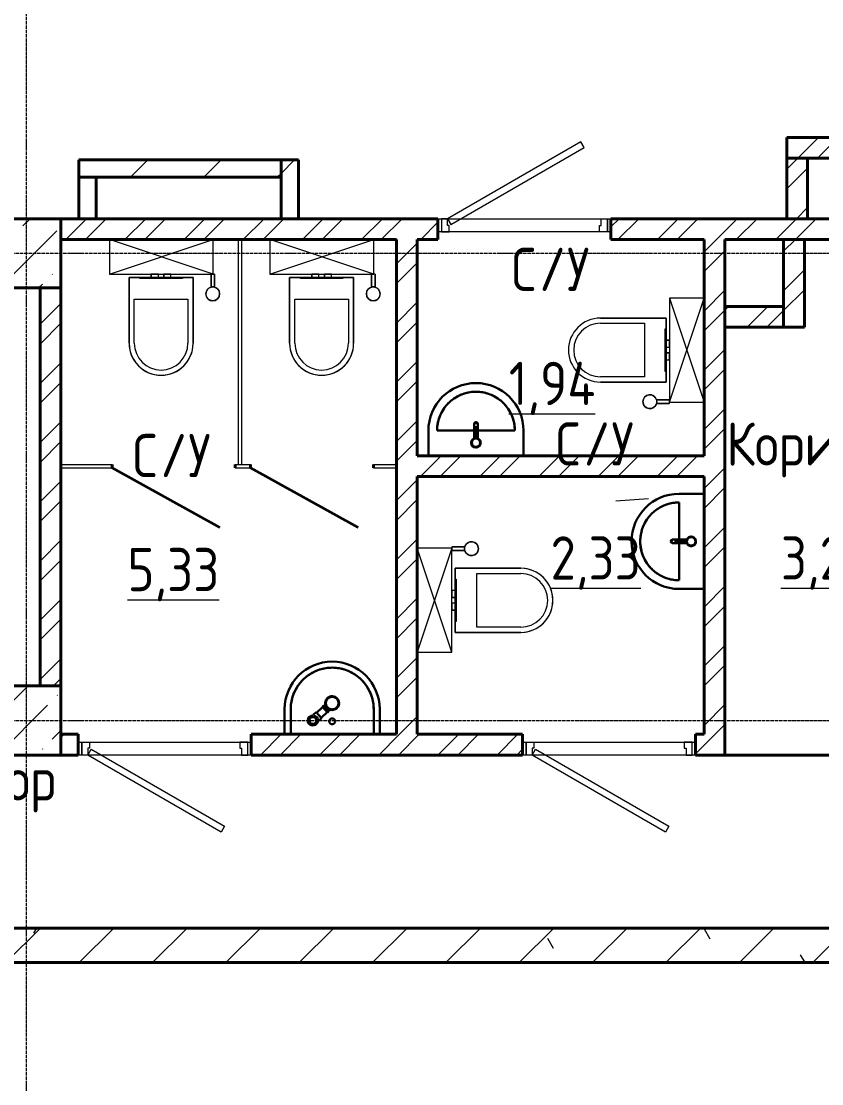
# Model space of a CAD drawing. Header units: millimetres. Extents: x 0 to 351840, y -132678 to 32417.
# Drawn here: x 339854 to 344483, y -34288 to -28147 of the extents above; entities that cross this region are included whole.
import ezdxf

# ---------------------------------------------------------------- set-up
doc = ezdxf.new("R2010")
doc.units = ezdxf.units.MM
for name, pattern in [('BI_линия_сетки', [25, 20, -2.5, 0, -2.5]), ('BI_невидимые', [5, 3, -2]), ('BI_штриховая_ш3_п1_5', [4.5, 3, -1.5])]:
    doc.linetypes.add(name, pattern=pattern)
for name, color, linetype, lineweight in [('Двери', 7, 'Continuous', 18), ('Марки помещений', 7, 'Continuous', 20), ('Несущие колонны', 7, 'Continuous', 18), ('Оси', 7, 'Continuous', 9), ('Перекрытие', 7, 'Continuous', 18), ('Сантехника', 7, 'Continuous', 9), ('Стены внутренние', 7, 'Continuous', 18), ('Стены несущие', 7, 'Continuous', 18), ('Узлы', 7, 'Continuous', 9)]:
    doc.layers.add(name, color=color, linetype=linetype, lineweight=lineweight)
doc.layers.add('Линии', color=7, linetype='Continuous', lineweight=9, true_color=0x00a600)
doc.layers.add('Линии разделители', color=4, linetype='BI_штриховая_ш3_п1_5', lineweight=40, true_color=0x00ffff)
doc.styles.add('GOST Common_1', font='GOST Common.ttf', dxfattribs={"width": 0.9, "height": 250})
pattern_1 = [(45, (2e-10, 1e-10), (-171.0739, 171.0739), []), (45, (114.05, 1e-10), (-171.0739, 171.0739), [])]
pattern_2 = [(45, (2e-10, 1e-10), (-212.132, 212.132), [])]

# ---------------------------------------------------------------- blocks, each defined once
blk = doc.blocks.new('_временные_конструкции_колонны_монолитные_прямоугольная - _временная_конструкция_колонна_400x400-V26-01 Этаж__0_000___Отделочный_')
at = {"layer": 'Несущие колонны', "lineweight": 9}
h = blk.add_hatch(dxfattribs=at)
h.set_pattern_fill('FP_28', color=9, style=0, pattern_type=2)
h.set_pattern_definition([(45, (-40450, -19900), (84.19025, 308.69666), [396.875, -79.375, 3.353, -76.022])])
h.paths.add_polyline_path([(200, -200), (200, 200), (-200, 200), (-200, -200)])
at = {"layer": 'Несущие колонны', "color": 9, "lineweight": 40}
for p, q in [((200, 200), (-200, 200)), ((-200, 200), (-200, -200)), ((200, -200), (200, 200)), ((-200, -200), (200, -200))]:
    blk.add_line(p, q, dxfattribs=at)
blk = doc.blocks.new('_временные_конструкции_колонны_монолитные_прямоугольная - _временная_конструкция_колонна_400x400-V39-01 Этаж__0_000___Отделочный_')
at = {"layer": 'Несущие колонны', "lineweight": 9}
h = blk.add_hatch(dxfattribs=at)
h.set_pattern_fill('FP_46', color=9, style=0, pattern_type=2)
h.set_pattern_definition([(45, (-40450, -17200), (84.18955, 308.69595), [396.875, -79.375, 3.353, -76.022])])
h.paths.add_polyline_path([(200, -200), (200, 200), (-200, 200), (-200, -200)])
at = {"layer": 'Несущие колонны', "color": 9, "lineweight": 40}
for p, q in [((200, 200), (-200, 200)), ((-200, 200), (-200, -200)), ((200, -200), (200, 200)), ((-200, -200), (200, -200))]:
    blk.add_line(p, q, dxfattribs=at)
blk = doc.blocks.new('_сантехника_2D_унитаз с инсталляцией - _сантехника_2D_унитаз с инсталляцией-V52-01 Этаж__0_000___Отделочный_')
at = {"layer": 'Сантехника', "color": 9}
for p, q in [((300, 200), (-300, 200)), ((-300, 200), (-300, 0)), ((300, 200), (-300, 0)), ((-300, 200), (300, 0)), ((-15.3, 219.6), (-56.3, 219.6)), ((-56.3, 219.6), (-56.3, 200)), ((-56.3, 200), (-15.3, 200)), ((-15.3, 200), (-15.3, 219.6)), ((57.7, 219.6), (16.7, 219.6)), ((16.7, 219.6), (16.7, 200)), ((16.7, 200), (57.7, 200)), ((57.7, 200), (57.7, 219.6)), ((300, 0), (300, 200))]:
    blk.add_line(p, q, dxfattribs=at)
at = {"layer": 'Узлы', "color": 9}
for p, q in [((-184.3, 219.6), (-184.3, 599.8)), ((-184.3, 599.8), (-184.3, 219.6)), ((-154.2, 344.5), (-154.2, 599.7)), ((155.9, 599.7), (155.9, 344.5)), ((185.9, 599.8), (185.9, 219.6)), ((185.9, 219.6), (185.9, 599.8)), ((155.9, 344.5), (-154.2, 344.5)), ((-307.7, 275.8), (-307.7, 200)), ((-307.7, 200), (-307.7, 274.5)), ((-307.7, 274.5), (-287.8, 274.5)), ((-287.8, 200), (-287.8, 275.7)), ((-287.8, 274.5), (-287.8, 200)), ((-307.7, 200), (-287.8, 200)), ((185.9, 219.6), (-184.3, 219.6)), ((-184.3, 219.6), (185.9, 219.6)), ((-122.3, 224.8), (123.7, 224.8)), ((-122.3, 219.6), (-122.3, 224.8)), ((-56.3, 219.6), (-56.3, 200)), ((-15.3, 219.6), (-15.3, 200)), ((16.7, 219.6), (16.7, 200)), ((57.7, 219.6), (57.7, 200)), ((123.7, 224.8), (123.7, 219.6))]:
    blk.add_line(p, q, dxfattribs=at)
blk.add_circle((-297.7, 314.5), 40, dxfattribs=at)
for centre, radius, start, end in [((0.8, 599.8), 185.1, 0, 180), ((0.8, 599.8), 185.1, 360, 180), ((0.9, 599.7), 155.1, 0, 180), ((-297.7, 314.5), 40, 284.37227, 255.48587)]:
    blk.add_arc(centre, radius, start, end, dxfattribs=at)
blk = doc.blocks.new('_Двери_Металлические_Однопольная_Техническая_1_3_4_8 - _дверь_ДМВ_2200-1010_Л Д-4_-5753227-01 Этаж__0_000___Отделочный_')
at = {"layer": 'Двери', "color": 9, "lineweight": 9}
for p, q in [((-220, 471.7), (-200.8, 505)), ((-200.8, 505), (570, 60)), ((550.8, 26.7), (-220, 471.7)), ((-320, 60), (-355, 60)), ((-355, 60), (-355, -15)), ((-320, 20), (-320, 60)), ((-310, 20), (-320, 20)), ((-310, -15), (-310, 20)), ((570, 60), (550.8, 26.7)), ((560, 20), (570, 20)), ((560, -15), (560, 20)), ((570, 60), (605, 60)), ((570, 20), (570, 60)), ((605, 60), (605, -15)), ((-355, -15), (-310, -15)), ((605, -15), (560, -15))]:
    blk.add_line(p, q, dxfattribs=at)
at = {"layer": 'Двери', "color": 9, "linetype": 'BI_невидимые', "lineweight": 9}
for p, q in [((-375, -15), (-375, 60)), ((-375, 60), (-355, 60)), ((-375, -15), (-375, 60)), ((-375, 60), (-355, 60)), ((-355, 60), (-355, -15)), ((-355, 60), (-355, -15)), ((605, -15), (605, 60)), ((605, 60), (625, 60)), ((605, -15), (605, 60)), ((605, 60), (625, 60)), ((625, 60), (625, -15)), ((625, 60), (625, -15)), ((-355, -15), (-375, -15)), ((-355, -15), (-375, -15)), ((625, -15), (605, -15)), ((625, -15), (605, -15))]:
    blk.add_line(p, q, dxfattribs=at)
blk = doc.blocks.new('ADSK_Умывальник_Полукруглый_Керамический_ГОСТ30493-96 - 2-ой величины-5720892-01 Этаж__0_000___Отделочный_')
at = {"layer": 'Сантехника', "color": 9, "lineweight": 30}
for p, q in [((10236.5, 12510), (10236.5, 12365)), ((10501.6, 12510), (10286.5, 12510)), ((10736.5, 12510), (10521.4, 12510)), ((10786.5, 12365), (10786.5, 12510))]:
    blk.add_line(p, q, dxfattribs=at)
at = {"layer": 'Сантехника', "color": 9, "lineweight": 30, "flags": 128}
blk.add_lwpolyline([(10736.5, 12510), (10736.3, 12519), (10735.8, 12528), (10734.9, 12536.9), (10733.6, 12545.8), (10732, 12554.7), (10730.1, 12563.5), (10727.7, 12572.2), (10725.1, 12580.8), (10722.1, 12589.3), (10718.7, 12597.6), (10715.1, 12605.8), (10711.1, 12613.9), (10706.8, 12621.8), (10702.1, 12629.5), (10697.2, 12637), (10692, 12644.4), (10686.5, 12651.5), (10680.7, 12658.4), (10674.6, 12665), (10668.3, 12671.4), (10661.7, 12677.5), (10654.9, 12683.4), (10647.8, 12689), (10640.5, 12694.3), (10633.1, 12699.3), (10625.4, 12704), (10617.5, 12708.4), (10609.5, 12712.5), (10601.4, 12716.3), (10593, 12719.7), (10584.6, 12722.8), (10576, 12725.6), (10567.3, 12728), (10558.6, 12730), (10549.7, 12731.7), (10540.8, 12733.1), (10531.9, 12734.1), (10522.9, 12734.7), (10513.9, 12735), (10504.9, 12734.9), (10495.9, 12734.5), (10487, 12733.7), (10478.1, 12732.5), (10469.2, 12731), (10460.4, 12729.1), (10451.7, 12726.9), (10443, 12724.3), (10434.5, 12721.4), (10426.1, 12718.2), (10417.9, 12714.6), (10409.8, 12710.7), (10401.8, 12706.5), (10394, 12701.9), (10386.5, 12697.1), (10379.1, 12691.9), (10371.9, 12686.5), (10365, 12680.7), (10358.3, 12674.8), (10351.8, 12668.5), (10345.6, 12662), (10339.6, 12655.2), (10334, 12648.2), (10328.6, 12641), (10323.5, 12633.6), (10318.7, 12626), (10314.2, 12618.2), (10310, 12610.2), (10306.2, 12602.1), (10302.7, 12593.8), (10299.5, 12585.4), (10296.7, 12576.8), (10294.2, 12568.2), (10292, 12559.5), (10290.2, 12550.6), (10288.8, 12541.8), (10287.7, 12532.8), (10286.9, 12523.8), (10286.6, 12514.9), (10286.5, 12510)], dxfattribs=at)
at = {"layer": 'Сантехника', "color": 9, "lineweight": 30}
for radius in [275, 225]:
    blk.add_arc((10511.5, 12510), radius, 0, 180, dxfattribs=at)
blk = doc.blocks.new('ADSK_Смеситель_ГОСТ25809-96 - Для умывальника_Однорукояточный-V58-01 Этаж__0_000___Отделочный_')
at = {"layer": 'Сантехника', "color": 9, "lineweight": 30}
for p, q in [((42690, 4449.8), (42690, 4391.6)), ((42694, 4450.4), (42694, 4404.7)), ((42706, 4404.7), (42706, 4450.4)), ((42710, 4391.6), (42710, 4449.8)), ((42690, 4391.6), (42690, 4368.9)), ((42690, 4368.9), (42690, 4365)), ((42694, 4404.7), (42694, 4384)), ((42694, 4384), (42695, 4384)), ((42694, 4384), (42695, 4384)), ((42695, 4404.8), (42705, 4404.8)), ((42705, 4384), (42695, 4384)), ((42705, 4384), (42706, 4384)), ((42705, 4384), (42706, 4384)), ((42706, 4384), (42706, 4404.7)), ((42710, 4368.9), (42710, 4391.6)), ((42710, 4365), (42710, 4368.9))]:
    blk.add_line(p, q, dxfattribs=at)
for radius, start, end in [(27.5, 0, 180), (27.5, 161.97695, 180), (27.5, 143.31191, 156.6878), (24.5, 0, 180), (27.5, 101.97674, 135), (27.5, 83.31162, 96.68751), (27.5, 45, 78.02263), (27.5, 23.31133, 36.68722), (27.5, 0, 18.02234), (27.5, 180, 198.02305), (27.5, 180, 258.92236), (27.5, 203.3122, 216.68809), (24.5, 180, 0), (27.5, 225, 258.02326), (24.5, 255, 259.77016), (24.5, 255, 259.77016), (24.5, 280.22984, 285), (24.5, 280.22984, 285), (27.5, 281.0769, 0), (27.5, 281.97737, 315), (27.5, 323.31278, 336.68867), (27.5, 341.97766, 0)]:
    blk.add_arc((42700, 4475), radius, start, end, dxfattribs=at)
for start_param, end_param in [(3.141593, 4.712389), (4.712389, 6.283185)]:
    blk.add_ellipse((42700, 4365), major_axis=(10, 0), ratio=0.965926, start_param=start_param, end_param=end_param, dxfattribs=at)
for points, knots in [([(42693.3, 4451.4), (42693.4, 4451.4), (42693.5, 4451.4), (42693.9, 4451.3), (42694.5, 4451.1), (42695.2, 4451), (42695.5, 4450.9)], [0.77430556, 0.77430556, 0.77430556, 0.77430556, 0.78298611, 0.79166667, 0.82638889, 0.86111111, 0.86111111, 0.86111111, 0.86111111]), ([(42704.5, 4450.9), (42704.8, 4451), (42705.3, 4451.1), (42705.9, 4451.2), (42706.3, 4451.3), (42706.5, 4451.4), (42706.6, 4451.4)], [0.13888889, 0.13888889, 0.13888889, 0.13888889, 0.16666667, 0.19444444, 0.20833333, 0.22222222, 0.22222222, 0.22222222, 0.22222222]), ([(42695, 4395.3), (42693.5, 4394.9), (42691.6, 4394.1), (42690.2, 4392.7), (42690, 4392), (42690, 4391.6)], [0.1666667, 0.1666667, 0.1666667, 0.1666667, 0.3333333, 0.4166667, 0.5, 0.5, 0.5, 0.5]), ([(42700, 4361.8), (42699.1, 4361.8), (42697.8, 4361.9), (42696.2, 4362.3), (42695, 4362.7), (42694.1, 4363.2), (42693.4, 4363.6), (42692.8, 4364), (42692, 4364.6), (42691.4, 4365.2), (42691, 4365.8), (42690.8, 4366.2), (42690.5, 4366.6), (42690.3, 4367.1), (42690.2, 4367.5), (42690.1, 4368), (42690, 4368.4), (42690, 4368.7), (42690, 4368.9)], [0, 0, 0, 0, 0.0833333, 0.125, 0.1666667, 0.2083333, 0.2291667, 0.25, 0.2916667, 0.3333333, 0.3541667, 0.375, 0.3958333, 0.4166667, 0.4375, 0.4583333, 0.4791667, 0.5, 0.5, 0.5, 0.5]), ([(42694, 4404.3), (42694, 4404.3), (42694, 4404.3), (42694.1, 4404.3), (42694.3, 4404.2), (42694.6, 4404.2), (42694.8, 4404.2), (42695, 4404.2)], [0, 0, 0, 0, 0.166667, 0.333333, 0.5, 0.666667, 1, 1, 1, 1]), ([(42710, 4368.9), (42710, 4368.7), (42710, 4368.4), (42709.9, 4368), (42709.8, 4367.5), (42709.7, 4367.1), (42709.5, 4366.6), (42709.2, 4366.2), (42709, 4365.8), (42708.7, 4365.3), (42708.3, 4364.9), (42707.8, 4364.4), (42707.2, 4364), (42706.6, 4363.6), (42705.9, 4363.2), (42705, 4362.7), (42703.8, 4362.3), (42702.2, 4361.9), (42700.9, 4361.8), (42700, 4361.8)], [0.5, 0.5, 0.5, 0.5, 0.5208333, 0.5416667, 0.5625, 0.5833333, 0.6041667, 0.625, 0.6458333, 0.6666667, 0.6875, 0.7083333, 0.75, 0.7708333, 0.7916667, 0.8333333, 0.875, 0.9166667, 1, 1, 1, 1]), ([(42706, 4404.7), (42706, 4404.7), (42706, 4404.8), (42705.9, 4404.8), (42705.7, 4404.8), (42705.4, 4404.8), (42705.2, 4404.8), (42705, 4404.8)], [0, 0, 0, 0, 0.166667, 0.333333, 0.5, 0.666667, 1, 1, 1, 1])]:
    blk.add_open_spline(points, degree=3, knots=knots, dxfattribs=at)
for points in [[(42694, 4450.4), (42694.1, 4450.4), (42694.1, 4450.4), (42694.3, 4450.4), (42694.5, 4450.4), (42694.7, 4450.3), (42694.9, 4450.3), (42695, 4450.3)], [(42694.1, 4449.9), (42694.1, 4449.9), (42694, 4450), (42694, 4450), (42694, 4450)], [(42695, 4450.3), (42696.7, 4450), (42700, 4449.6), (42703.3, 4450), (42705, 4450.3)], [(42705, 4450.3), (42705.1, 4450.3), (42705.3, 4450.3), (42705.5, 4450.4), (42705.7, 4450.4), (42705.9, 4450.4), (42705.9, 4450.4), (42706, 4450.4)], [(42706, 4450), (42706, 4450), (42706, 4450), (42706, 4450)], [(42695, 4404.8), (42694.8, 4404.8), (42694.5, 4404.8), (42694.1, 4404.8), (42694, 4404.8), (42694, 4404.7)], [(42705, 4404.2), (42705.2, 4404.2), (42705.5, 4404.2), (42705.9, 4404.3), (42706, 4404.3), (42706, 4404.3)], [(42710, 4391.6), (42710, 4392), (42709.8, 4392.7), (42708.8, 4393.8), (42707.2, 4394.7), (42705.8, 4395.1), (42705, 4395.3)]]:
    blk.add_open_spline(points, degree=3, dxfattribs=at)
blk = doc.blocks.new('ADSK_Умывальник_Полукруглый_Керамический_ГОСТ30493-96 - 2-ой величины-V55-01 Этаж__0_000___Отделочный_')
at = {"layer": 'Сантехника', "color": 9, "lineweight": 30}
for p, q in [((21745, 3870), (21600, 3870)), ((21745, 3835), (21600, 3835)), ((21600, 3835), (21745, 3835)), ((21600, 3355), (21745, 3355)), ((21745, 3355), (21600, 3355)), ((21600, 3320), (21745, 3320))]:
    blk.add_line(p, q, dxfattribs=at)
at = {"layer": 'Сантехника', "color": 9, "lineweight": 30, "flags": 128}
blk.add_lwpolyline([(21745, 3355), (21754.6, 3355.2), (21764.2, 3355.8), (21773.7, 3356.7), (21783.2, 3358.1), (21792.7, 3359.8), (21802, 3361.9), (21811.3, 3364.3), (21820.5, 3367.2), (21829.5, 3370.4), (21838.5, 3373.9), (21847.2, 3377.9), (21855.8, 3382.1), (21864.3, 3386.7), (21872.5, 3391.7), (21880.5, 3396.9), (21888.3, 3402.5), (21895.9, 3408.4), (21903.3, 3414.6), (21910.3, 3421), (21917.2, 3427.8), (21923.7, 3434.8), (21930, 3442.1), (21935.9, 3449.6), (21941.6, 3457.4), (21947, 3465.3), (21952, 3473.5), (21956.7, 3481.9), (21961, 3490.4), (21965, 3499.2), (21968.7, 3508), (21972, 3517), (21974.9, 3526.2), (21977.5, 3535.4), (21979.7, 3544.8), (21981.5, 3554.2), (21983, 3563.7), (21984, 3573.2), (21984.7, 3582.8), (21985, 3592.4), (21984.9, 3602), (21984.4, 3611.6), (21983.6, 3621.2), (21982.3, 3630.7), (21980.7, 3640.1), (21978.7, 3649.5), (21976.4, 3658.8), (21973.6, 3668), (21970.5, 3677.1), (21967.1, 3686.1), (21963.2, 3694.9), (21959.1, 3703.5), (21954.6, 3712), (21949.7, 3720.3), (21944.5, 3728.4), (21939, 3736.2), (21933.2, 3743.9), (21927.1, 3751.3), (21920.7, 3758.5), (21914.1, 3765.4), (21907.1, 3772), (21899.9, 3778.3), (21892.4, 3784.4), (21884.8, 3790.1), (21876.8, 3795.5), (21868.7, 3800.7), (21860.4, 3805.4), (21851.9, 3809.9), (21843.2, 3814), (21834.4, 3817.7), (21825.4, 3821.1), (21816.3, 3824.2), (21807.1, 3826.8), (21797.7, 3829.1), (21788.3, 3831.1), (21778.9, 3832.6), (21769.3, 3833.8), (21759.8, 3834.5), (21750.2, 3834.9), (21745, 3835)], dxfattribs=at)
at = {"layer": 'Сантехника', "color": 9, "lineweight": 30}
for centre, radius, start, end in [((21745, 3595), 275, 270, 90), ((21745, 3595), 240, 270, 90), ((21675, 3595), 17, 90, 270), ((21675, 3595), 17, 270, 90)]:
    blk.add_arc(centre, radius, start, end, dxfattribs=at)
blk = doc.blocks.new('ADSK_СифонБутылочный_ГОСТ23289-94 - Для умывальника_Вертикальный выпуск_DN40-5727817-01 Этаж__0_000___Отделочный_')
at = {"layer": 'Сантехника', "color": 9, "lineweight": 30}
for p, q in [((34.6, 20), (49, 20)), ((49, 22.5), (56, 22.5)), ((49, 22.5), (49, 0)), ((49, 0), (49, -22.5)), ((56, 0), (56, 22.5)), ((56, 20), (104.7, 20)), ((104.7, 23), (126, 23)), ((104.7, 23), (104.7, 0)), ((141.3, 23), (140.5, 23)), ((49, -20), (34.6, -20)), ((56, -22.5), (49, -22.5)), ((56, -22.5), (56, 0)), ((104.7, -20), (56, -20)), ((104.7, 0), (104.7, -23)), ((126, -23), (104.7, -23)), ((140.3, -23), (141.1, -23))]:
    blk.add_line(p, q, dxfattribs=at)
at = {"layer": 'Сантехника', "color": 9, "lineweight": 30, "flags": 128}
for points in [[(-36, 0), (-36, 1.4), (-35.9, 2.9), (-35.7, 4.3), (-35.5, 5.7), (-35.3, 7.2), (-35, 8.6), (-34.6, 9.9), (-34.2, 11.3), (-33.7, 12.7), (-33.2, 14), (-32.6, 15.3), (-31.9, 16.6), (-31.2, 17.9), (-30.5, 19.1), (-29.7, 20.3), (-28.9, 21.5), (-28, 22.6), (-27.1, 23.7), (-26.1, 24.8), (-25.1, 25.8), (-24, 26.8), (-22.9, 27.7), (-21.8, 28.6), (-20.6, 29.5), (-19.5, 30.3), (-18.2, 31), (-17, 31.8), (-15.7, 32.4), (-14.4, 33), (-13, 33.6), (-11.7, 34), (-10.3, 34.5), (-8.9, 34.9), (-7.5, 35.2), (-6.1, 35.5), (-4.7, 35.7), (-3.3, 35.9), (-1.8, 36), (-0.4, 36), (1.1, 36), (2.5, 35.9), (3.9, 35.8), (5.4, 35.6), (6.8, 35.4), (8.2, 35.1), (9.6, 34.7), (11, 34.3), (12.3, 33.8), (13.7, 33.3), (15, 32.7), (16.3, 32.1), (17.5, 31.4), (18.8, 30.7), (20, 29.9), (21.2, 29.1), (22.3, 28.2), (23.4, 27.3), (24.5, 26.4), (25.6, 25.4), (26.5, 24.3), (27.5, 23.2), (28.4, 22.1), (29.3, 21), (30.1, 19.8), (30.8, 18.6), (31.6, 17.3), (32.2, 16), (32.8, 14.7), (33.4, 13.4), (33.9, 12.1), (34.4, 10.7), (34.8, 9.3), (35.1, 7.9), (35.4, 6.5), (35.6, 5.1), (35.8, 3.7), (35.9, 2.2), (36, 0.8), (36, 0)], [(36, 0), (36, -1.4), (35.9, -2.9), (35.7, -4.3), (35.5, -5.7), (35.3, -7.2), (35, -8.6), (34.6, -9.9), (34.2, -11.3), (33.7, -12.7), (33.2, -14), (32.6, -15.3), (31.9, -16.6), (31.2, -17.9), (30.5, -19.1), (29.7, -20.3), (28.9, -21.5), (28, -22.6), (27.1, -23.7), (26.1, -24.8), (25.1, -25.8), (24, -26.8), (22.9, -27.7), (21.8, -28.6), (20.6, -29.5), (19.5, -30.3), (18.2, -31), (17, -31.8), (15.7, -32.4), (14.4, -33), (13, -33.6), (11.7, -34), (10.3, -34.5), (8.9, -34.9), (7.5, -35.2), (6.1, -35.5), (4.7, -35.7), (3.3, -35.9), (1.8, -36), (0.4, -36), (-1.1, -36), (-2.5, -35.9), (-3.9, -35.8), (-5.4, -35.6), (-6.8, -35.4), (-8.2, -35.1), (-9.6, -34.7), (-11, -34.3), (-12.3, -33.8), (-13.7, -33.3), (-15, -32.7), (-16.3, -32.1), (-17.5, -31.4), (-18.8, -30.7), (-20, -29.9), (-21.2, -29.1), (-22.3, -28.2), (-23.4, -27.3), (-24.5, -26.4), (-25.6, -25.4), (-26.5, -24.3), (-27.5, -23.2), (-28.4, -22.1), (-29.3, -21), (-30.1, -19.8), (-30.8, -18.6), (-31.6, -17.3), (-32.2, -16), (-32.8, -14.7), (-33.4, -13.4), (-33.9, -12.1), (-34.4, -10.7), (-34.8, -9.3), (-35.1, -7.9), (-35.4, -6.5), (-35.6, -5.1), (-35.8, -3.7), (-35.9, -2.2), (-36, -0.8), (-36, 0)], [(130.1, 23), (129.1, 23), (128.2, 23), (127.2, 23), (126.3, 23), (126, 23)], [(126, -23), (127, -23), (127.9, -23), (128.9, -23), (129.8, -23)]]:
    blk.add_lwpolyline(points, dxfattribs=at)
at = {"layer": 'Сантехника', "color": 9, "lineweight": 30}
for centre, radius, start, end in [((0, 0), 40, 0, 180), ((0, 0), 40, 180, 0), ((0, 0), 36, 146.13323, 158.93366), ((0, 0), 36, 120, 124.05728), ((150, 0), 20, 90, 270), ((150, 0), 20, 270, 90), ((0, 0), 36, 300, 304.05728), ((0, 0), 36, 326.13323, 338.93366)]:
    blk.add_arc(centre, radius, start, end, dxfattribs=at)
at = {"layer": 'Сантехника', "color": 9, "lineweight": 18}
for radius, start, end in [(32, 0, 180), (32, 180, 360), (25.5, 0, 180), (25.5, 180, 360), (25, 0, 180), (25, 180, 360)]:
    blk.add_arc((150, 0), radius, start, end, dxfattribs=at)
blk = doc.blocks.new('ADSK_Смеситель_ГОСТ25809-96 - Для умывальника_Однорукояточный-V93-01 Этаж__0_000___Отделочный_')
at = {"layer": 'Сантехника', "color": 9, "lineweight": 30}
for p, q in [((43040, 18915), (43040, 18911.1)), ((43040, 18911.1), (43040, 18888.4)), ((43040, 18888.4), (43040, 18830.2)), ((43044, 18896), (43044, 18875.3)), ((43045, 18896), (43044, 18896)), ((43045, 18896), (43044, 18896)), ((43044, 18875.3), (43044, 18829.6)), ((43045, 18896), (43055, 18896)), ((43055, 18875.2), (43045, 18875.2)), ((43056, 18896), (43055, 18896)), ((43056, 18896), (43055, 18896)), ((43056, 18875.3), (43056, 18896)), ((43056, 18829.6), (43056, 18875.3)), ((43060, 18911.1), (43060, 18915)), ((43060, 18888.4), (43060, 18911.1)), ((43060, 18830.2), (43060, 18888.4))]:
    blk.add_line(p, q, dxfattribs=at)
for radius, start, end in [(27.5, 101.0769, 180), (27.5, 161.97766, 180), (27.5, 180, 198.02234), (27.5, 180, 0), (27.5, 143.31278, 156.68867), (27.5, 203.31133, 216.68722), (24.5, 0, 180), (24.5, 180, 0), (27.5, 101.97737, 135), (24.5, 100.22984, 105), (24.5, 100.22984, 105), (24.5, 75, 79.77016), (24.5, 75, 79.77016), (27.5, 0, 78.92236), (27.5, 45, 78.02326), (27.5, 23.3122, 36.68809), (27.5, 323.31191, 336.6878), (27.5, 0, 18.02305), (27.5, 341.97695, 0), (27.5, 225, 258.02263), (27.5, 263.31162, 276.68751), (27.5, 281.97674, 315)]:
    blk.add_arc((43050, 18805), radius, start, end, dxfattribs=at)
for start_param, end_param in [(1.570796, 3.141593), (0, 1.570796)]:
    blk.add_ellipse((43050, 18915), major_axis=(10, 0), ratio=0.965926, start_param=start_param, end_param=end_param, dxfattribs=at)
for points, knots in [([(43040, 18911.1), (43040, 18911.3), (43040, 18911.6), (43040.1, 18912), (43040.2, 18912.5), (43040.3, 18912.9), (43040.5, 18913.4), (43040.8, 18913.8), (43041, 18914.2), (43041.3, 18914.7), (43041.7, 18915.1), (43042.2, 18915.6), (43042.8, 18916), (43043.4, 18916.4), (43044.1, 18916.8), (43045, 18917.3), (43046.2, 18917.7), (43047.8, 18918.1), (43049.1, 18918.2), (43050, 18918.2)], [0.5, 0.5, 0.5, 0.5, 0.5208333, 0.5416667, 0.5625, 0.5833333, 0.6041667, 0.625, 0.6458333, 0.6666667, 0.6875, 0.7083333, 0.75, 0.7708333, 0.7916667, 0.8333333, 0.875, 0.9166667, 1, 1, 1, 1]), ([(43050, 18918.2), (43050.9, 18918.2), (43052.2, 18918.1), (43053.8, 18917.7), (43055, 18917.3), (43055.9, 18916.8), (43056.6, 18916.4), (43057.2, 18916), (43058, 18915.4), (43058.6, 18914.8), (43059, 18914.2), (43059.2, 18913.8), (43059.5, 18913.4), (43059.7, 18912.9), (43059.8, 18912.5), (43059.9, 18912), (43060, 18911.6), (43060, 18911.3), (43060, 18911.1)], [0, 0, 0, 0, 0.0833333, 0.125, 0.1666667, 0.2083333, 0.2291667, 0.25, 0.2916667, 0.3333333, 0.3541667, 0.375, 0.3958333, 0.4166667, 0.4375, 0.4583333, 0.4791667, 0.5, 0.5, 0.5, 0.5]), ([(43044, 18875.3), (43044, 18875.3), (43044, 18875.2), (43044.1, 18875.2), (43044.3, 18875.2), (43044.6, 18875.2), (43044.8, 18875.2), (43045, 18875.2)], [0, 0, 0, 0, 0.166667, 0.333333, 0.5, 0.666667, 1, 1, 1, 1]), ([(43055, 18884.7), (43056.5, 18885.1), (43058.4, 18885.9), (43059.8, 18887.3), (43060, 18888), (43060, 18888.4)], [0.1666667, 0.1666667, 0.1666667, 0.1666667, 0.3333333, 0.4166667, 0.5, 0.5, 0.5, 0.5]), ([(43056, 18875.7), (43056, 18875.7), (43056, 18875.7), (43055.9, 18875.7), (43055.7, 18875.8), (43055.4, 18875.8), (43055.2, 18875.8), (43055, 18875.8)], [0, 0, 0, 0, 0.166667, 0.333333, 0.5, 0.666667, 1, 1, 1, 1]), ([(43045.5, 18829.1), (43045.2, 18829), (43044.7, 18828.9), (43044.1, 18828.8), (43043.7, 18828.7), (43043.5, 18828.6), (43043.4, 18828.6)], [0.13888889, 0.13888889, 0.13888889, 0.13888889, 0.16666667, 0.19444444, 0.20833333, 0.22222222, 0.22222222, 0.22222222, 0.22222222]), ([(43056.7, 18828.6), (43056.6, 18828.6), (43056.5, 18828.6), (43056.1, 18828.7), (43055.5, 18828.9), (43054.8, 18829), (43054.5, 18829.1)], [0.77430556, 0.77430556, 0.77430556, 0.77430556, 0.78298611, 0.79166667, 0.82638889, 0.86111111, 0.86111111, 0.86111111, 0.86111111])]:
    blk.add_open_spline(points, degree=3, knots=knots, dxfattribs=at)
for points in [[(43040, 18888.4), (43040, 18888), (43040.2, 18887.3), (43041.2, 18886.2), (43042.8, 18885.3), (43044.2, 18884.9), (43045, 18884.7)], [(43045, 18875.8), (43044.8, 18875.8), (43044.5, 18875.8), (43044.1, 18875.7), (43044, 18875.7), (43044, 18875.7)], [(43055, 18875.2), (43055.2, 18875.2), (43055.5, 18875.2), (43055.9, 18875.2), (43056, 18875.2), (43056, 18875.3)], [(43044, 18830), (43044, 18830), (43044, 18830), (43044, 18830)], [(43045, 18829.7), (43044.9, 18829.7), (43044.7, 18829.7), (43044.5, 18829.6), (43044.3, 18829.6), (43044.1, 18829.6), (43044.1, 18829.6), (43044, 18829.6)], [(43050, 18830.2), (43048.3, 18830.2), (43046.7, 18830), (43045, 18829.7)], [(43055, 18829.7), (43053.7, 18830), (43052.3, 18830.1), (43051, 18830.2)], [(43056, 18829.6), (43055.9, 18829.6), (43055.9, 18829.6), (43055.7, 18829.6), (43055.5, 18829.6), (43055.3, 18829.7), (43055.1, 18829.7), (43055, 18829.7)], [(43055.9, 18830.1), (43055.9, 18830.1), (43056, 18830), (43056, 18830), (43056, 18830)]]:
    blk.add_open_spline(points, degree=3, dxfattribs=at)
blk = doc.blocks.new('_Двери_Металлические_Однопольная_Техническая_1_3_4_8 - _дверь_ДМВ_2200-1010_П Д-4-6363429-01 Этаж__0_000___Отделочный_')
at = {"layer": 'Двери', "color": 9, "lineweight": 9}
for p, q in [((450.8, 505), (-320, 60)), ((470, 471.7), (450.8, 505)), ((-300.8, 26.7), (470, 471.7)), ((-355, 60), (-355, -15)), ((-320, 60), (-355, 60)), ((-320, 60), (-300.8, 26.7)), ((-320, 20), (-320, 60)), ((-310, 20), (-320, 20)), ((-310, -15), (-310, 20)), ((560, 20), (570, 20)), ((560, -15), (560, 20)), ((570, 60), (605, 60)), ((570, 20), (570, 60)), ((605, 60), (605, -15)), ((-355, -15), (-310, -15)), ((605, -15), (560, -15))]:
    blk.add_line(p, q, dxfattribs=at)
at = {"layer": 'Двери', "color": 9, "linetype": 'BI_невидимые', "lineweight": 9}
for p, q in [((-375, -15), (-375, 60)), ((-375, 60), (-355, 60)), ((-375, -15), (-375, 60)), ((-375, 60), (-355, 60)), ((-355, 60), (-355, -15)), ((-355, 60), (-355, -15)), ((605, -15), (605, 60)), ((605, 60), (625, 60)), ((605, -15), (605, 60)), ((605, 60), (625, 60)), ((625, 60), (625, -15)), ((625, 60), (625, -15)), ((-355, -15), (-375, -15)), ((-355, -15), (-375, -15)), ((625, -15), (605, -15)), ((625, -15), (605, -15))]:
    blk.add_line(p, q, dxfattribs=at)
blk = doc.blocks.new('A$C13a22a9d')
at = {"layer": 'Стены внутренние', "lineweight": 9}
h = blk.add_hatch(dxfattribs=at)
h.set_pattern_fill('FP_42', color=9, style=0, pattern_type=2)
h.set_pattern_definition(pattern_1)
h.paths.add_polyline_path([(44848, 20450), (45568, 20450), (45568, 20570), (44848, 20570)])
h = blk.add_hatch(dxfattribs=at)
h.set_pattern_fill('FP_36', color=9, style=0, pattern_type=2)
h.set_pattern_definition(pattern_2)
h.paths.add_polyline_path([(40752.9, 20340), (41922.9, 20340), (41922.9, 20440), (40752.9, 20440)])
h = blk.add_hatch(dxfattribs=at)
h.set_pattern_fill('FP_36', color=9, style=0, pattern_type=2)
h.set_pattern_definition(pattern_2)
h.paths.add_polyline_path([(41922.9, 20100), (42022.9, 20100), (42022.9, 20440), (41922.9, 20440), (41922.9, 20142.3)])
h = blk.add_hatch(dxfattribs=at)
h.set_pattern_fill('FP_42', color=9, style=0, pattern_type=2)
h.set_pattern_definition(pattern_1)
h.paths.add_polyline_path([(44848, 20100), (44968, 20100), (44968, 20450), (44848, 20450), (44848, 20142.3)])
h = blk.add_hatch(dxfattribs=at)
h.set_pattern_fill('FP_42', color=9, style=0, pattern_type=2)
h.set_pattern_definition(pattern_1)
h.paths.add_polyline_path([(45690, 19980), (45690, 20100), (43830, 20100), (43830, 19980), (44662.5, 19980)])
h.paths.add_polyline_path([(40979.2, 19980), (42830, 19980), (42830, 20100), (40650, 20100), (40650, 19980)])
h = blk.add_hatch(dxfattribs=at)
h.set_pattern_fill('FP_42', color=9, style=0, pattern_type=2)
h.set_pattern_definition(pattern_1)
h.paths.add_polyline_path([(42710, 17120), (42710, 19980), (42590, 19980), (42590, 17120)])
h = blk.add_hatch(dxfattribs=at)
h.set_pattern_fill('FP_42', color=9, style=0, pattern_type=2)
h.set_pattern_definition(pattern_1)
h.paths.add_polyline_path([(44370, 17120), (44490, 17120), (44490, 19980), (44370, 19980), (44370, 17856.6)])
h = blk.add_hatch(dxfattribs=at)
h.set_pattern_fill('FP_42', color=9, style=0, pattern_type=2)
h.set_pattern_definition(pattern_1)
h.paths.add_polyline_path([(44829.6, 19472.6), (44949.6, 19472.6), (44949.6, 19980), (44829.6, 19980)])
h = blk.add_hatch(dxfattribs=at)
h.set_pattern_fill('FP_42', color=9, style=0, pattern_type=2)
h.set_pattern_definition(pattern_1)
h.paths.add_polyline_path([(40650, 17400), (40650, 19700), (40530, 19700), (40530, 17400)])
h = blk.add_hatch(dxfattribs=at)
h.set_pattern_fill('FP_42', color=9, style=0, pattern_type=2)
h.set_pattern_definition(pattern_1)
h.paths.add_polyline_path([(44490, 19472.6), (44829.6, 19472.6), (44829.6, 19592.6), (44490, 19592.6), (44490, 19570.8)])
h = blk.add_hatch(dxfattribs=at)
h.set_pattern_fill('FP_42', color=9, style=0, pattern_type=2)
h.set_pattern_definition(pattern_1)
h.paths.add_polyline_path([(44202.1, 18610), (44370, 18610), (44370, 18730), (42710, 18730), (42710, 18610), (43741.6, 18610)])
h = blk.add_hatch(dxfattribs=at)
h.set_pattern_fill('FP_42', color=9, style=0, pattern_type=2)
h.set_pattern_definition(pattern_1)
h.paths.add_polyline_path([(40750, 17000), (40750, 17120), (40650, 17120), (40650, 17000)])
h.paths.add_polyline_path([(41750, 17000), (43320, 17000), (43320, 17120), (41750, 17120)])
h.paths.add_polyline_path([(44320, 17000), (44490, 17000), (44490, 17120), (44320, 17120)])
h = blk.add_hatch(dxfattribs=at)
h.set_pattern_fill('FP_35', color=9, style=0, pattern_type=2)
h.set_pattern_definition([(0, (2e-10, 1e-10), (1625.6, 406.4), [67.056, -1152.144, 67.056, -1152.144, -6502.4]), (0, (2e-10, 1e-10), (1625.6, 406.4), [-2438.4, 67.056, -2371.344, 67.056, -1152.144, -2844.8]), (0, (2e-10, 1e-10), (1625.6, 406.4), [-6096, 67.056, -745.744, 67.056, -1964.944]), (120, (609.6, 203.2), (-1164.7527, 1204.611), [67.056, -1152.144, 67.056, -1152.144, -6502.4]), (120, (609.6, 203.2), (-1164.7527, 1204.611), [-2438.4, 67.056, -2371.344, 67.056, -1152.144, -2844.8]), (120, (609.6, 203.2), (-1164.7527, 1204.611), [-6096, 67.056, -745.744, 67.056, -1964.944]), (240, (812.8, 1016), (-460.8473, -1611.011), [67.056, -1152.144, 67.056, -1152.144, -6502.4]), (240, (812.8, 1016), (-460.8473, -1611.011), [-2438.4, 67.056, -2371.344, 67.056, -1152.144, -2844.8]), (240, (812.8, 1016), (-460.8473, -1611.011), [-6096, 67.056, -745.744, 67.056, -1964.944])])
h.paths.add_polyline_path([(47600, 15800), (47600, 16000), (33250, 16000), (33250, 15800), (46504.1, 15800)])
h = blk.add_hatch(dxfattribs=at)
h.set_pattern_fill('FP_36', color=9, style=0, pattern_type=2)
h.set_pattern_definition(pattern_2)
h.paths.add_polyline_path([(47600, 15800), (47600, 16000), (33250, 16000), (33250, 15800), (46504.1, 15800)])
at = {"layer": 'Линии', "color": 9}
for p, q in [((41675, 19980), (41675, 18680)), ((41695, 19980), (41695, 18680)), ((40650, 18680), (40947, 18680)), ((41657, 18680), (41747, 18680)), ((42457, 18680), (42590, 18680)), ((40650, 18660), (40947, 18660)), ((41657, 18660), (41747, 18660)), ((42457, 18660), (42592, 18660))]:
    blk.add_line(p, q, dxfattribs=at)
at = {"layer": 'Линии', "color": 9, "lineweight": 40}
for p, q in [((40947, 18680), (40947, 18660)), ((41657, 18680), (41657, 18660)), ((41747, 18680), (41747, 18660)), ((42457, 18680), (42457, 18660)), ((40947, 18660), (41568, 18315.8)), ((41747, 18660), (42368, 18315.8))]:
    blk.add_line(p, q, dxfattribs=at)
at = {"layer": 'Линии разделители', "color": 9}
blk.add_line((44490, 17000), (45690, 17000), dxfattribs=at)
at = {"layer": 'Марки помещений', "color": 9}
blk.add_line((43859, 18468.9), (44048.7, 18482.7), dxfattribs=at)
at = {"layer": 'Оси', "color": 9, "linetype": 'BI_линия_сетки'}
for p, q in [((40450, -3627.3), (40450, 29372.3)), ((-4869.1, 19900), (49050, 19900)), ((-4869.1, 17200), (49050, 17200))]:
    blk.add_line(p, q, dxfattribs=at)
at = {"layer": 'Перекрытие', "color": 9, "lineweight": 9}
for p, q in [((42830, 20100), (43830, 20100)), ((43830, 20025), (42830, 20025)), ((40750, 17075), (41750, 17075)), ((43320, 17075), (44320, 17075)), ((41750, 17000), (40750, 17000)), ((44320, 17000), (43320, 17000))]:
    blk.add_line(p, q, dxfattribs=at)
at = {"layer": 'Стены несущие', "color": 9, "lineweight": 40}
for p, q in [((44848, 20570), (44848, 20100)), ((45688, 20570), (44848, 20570)), ((40752.9, 20440), (40752.9, 20100)), ((42022.9, 20440), (40752.9, 20440)), ((41922.9, 20440), (41922.9, 20100)), ((42022.9, 20100), (42022.9, 20440)), ((44848, 20450), (45568, 20450)), ((44968, 20100), (44968, 20450)), ((40752.9, 20340), (41922.9, 20340)), ((40852.9, 20100), (40852.9, 20340)), ((42830, 20100), (40650, 20100)), ((42830, 19980), (42830, 20100)), ((47450, 20100), (43830, 20100)), ((43830, 20100), (43830, 19980)), ((44848, 20100), (44968, 20100)), ((40650, 19980), (42590, 19980)), ((42590, 19980), (42590, 17120)), ((42710, 18730), (42710, 19980)), ((42710, 19980), (42830, 19980)), ((43830, 19980), (44370, 19980)), ((44370, 19980), (44370, 18730)), ((44490, 17000), (44490, 19980)), ((44490, 19980), (45690, 19980)), ((44829.6, 19980), (44829.6, 19472.6)), ((44949.6, 19472.6), (44949.6, 19980)), ((40530, 19700), (40530, 17400)), ((40650, 17400), (40650, 19700)), ((44829.6, 19592.6), (44490, 19592.6)), ((44490, 19472.6), (44949.6, 19472.6)), ((44370, 18730), (42710, 18730)), ((42710, 17120), (42710, 18610)), ((42710, 18610), (44370, 18610)), ((44370, 18610), (44370, 17120)), ((40750, 17120), (40650, 17120)), ((40750, 17000), (40750, 17120)), ((42590, 17120), (41750, 17120)), ((41750, 17120), (41750, 17000)), ((43320, 17120), (42710, 17120)), ((43320, 17000), (43320, 17120)), ((44370, 17120), (44320, 17120)), ((44320, 17120), (44320, 17000)), ((40650, 17000), (40750, 17000)), ((41750, 17000), (43320, 17000)), ((44320, 17000), (44490, 17000)), ((47600, 16000), (33050, 16000)), ((33250, 15800), (47600, 15800))]:
    blk.add_line(p, q, dxfattribs=at)
at = {"layer": 'Двери', "color": 9}
blk.add_blockref('_Двери_Металлические_Однопольная_Техническая_1_3_4_8 - _дверь_ДМВ_2200-1010_П Д-4-6363429-01 Этаж__0_000___Отделочный_', (43205, 20040), dxfattribs=at)
at = {"layer": 'Двери', "color": 9, "rotation": 180}
for p in [(41375, 17060), (43945, 17060)]:
    blk.add_blockref('_Двери_Металлические_Однопольная_Техническая_1_3_4_8 - _дверь_ДМВ_2200-1010_Л Д-4_-5753227-01 Этаж__0_000___Отделочный_', p, dxfattribs=at)
at = {"layer": 'Несущие колонны', "color": 9}
for name, p in [('_временные_конструкции_колонны_монолитные_прямоугольная - _временная_конструкция_колонна_400x400-V26-01 Этаж__0_000___Отделочный_', (40450, 19900)), ('_временные_конструкции_колонны_монолитные_прямоугольная - _временная_конструкция_колонна_400x400-V39-01 Этаж__0_000___Отделочный_', (40450, 17200))]:
    blk.add_blockref(name, p, dxfattribs=at)
at = {"layer": 'Сантехника', "color": 9}
for name, p, rotation in [('_сантехника_2D_унитаз с инсталляцией - _сантехника_2D_унитаз с инсталляцией-V52-01 Этаж__0_000___Отделочный_', (41230, 19980), 180), ('_сантехника_2D_унитаз с инсталляцией - _сантехника_2D_унитаз с инсталляцией-V52-01 Этаж__0_000___Отделочный_', (42158.5, 19980), 180), ('_сантехника_2D_унитаз с инсталляцией - _сантехника_2D_унитаз с инсталляцией-V52-01 Этаж__0_000___Отделочный_', (44370, 19340), 89.9999999999999), ('ADSK_Умывальник_Полукруглый_Керамический_ГОСТ30493-96 - 2-ой величины-5720892-01 Этаж__0_000___Отделочный_', (56735, 7723.5), 90.00000000000007), ('ADSK_Смеситель_ГОСТ25809-96 - Для умывальника_Однорукояточный-V58-01 Этаж__0_000___Отделочный_', (39820, 60935), 270.0000000000001), ('_сантехника_2D_унитаз с инсталляцией - _сантехника_2D_унитаз с инсталляцией-V52-01 Этаж__0_000___Отделочный_', (42710, 17895), 269.9999999999993), ('ADSK_Умывальник_Полукруглый_Керамический_ГОСТ30493-96 - 2-ой величины-V55-01 Этаж__0_000___Отделочный_', (45813.5, -4480), 89.99999999999982)]:
    blk.add_blockref(name, p, dxfattribs=dict(at, rotation=rotation))
for name, p in [('ADSK_Умывальник_Полукруглый_Керамический_ГОСТ30493-96 - 2-ой величины-5720892-01 Этаж__0_000___Отделочный_', (32538.5, 6365)), ('ADSK_Смеситель_ГОСТ25809-96 - Для умывальника_Однорукояточный-V93-01 Этаж__0_000___Отделочный_', (0, 0))]:
    blk.add_blockref(name, p, dxfattribs=at)
at = {"layer": 'Сантехника', "color": 9, "extrusion": (0, 0, -1), "rotation": 318.0000000000007}
blk.add_blockref('ADSK_СифонБутылочный_ГОСТ23289-94 - Для умывальника_Вертикальный выпуск_DN40-5727817-01 Этаж__0_000___Отделочный_', (-42218.5, 17300), dxfattribs=at)
at = {"layer": 'Марки помещений', "color": 9, "lineweight": 9, "char_height": 250, "attachment_point": 1, "style": 'GOST Common_1'}
for s, insert, width in [('\\fGOST Common|b0|i0|c204|p34|;\\W.9;С', (43255.3, 19932.1), 194.81), ('\\fGOST Common|b0|i0|c204|p34|;\\W.9;/', (43416, 19932.1), 194.81), ('\\fGOST Common|b0|i0|c204|p34|;\\W.9;У', (43576.7, 19932.1), 216.456), ('\\L1,94', (43240, 19273), 642.152), ('\\fGOST Common|b0|i0|c204|p34|;\\W.9;С', (43511.4, 18923.1), 194.81), ('\\fGOST Common|b0|i0|c204|p34|;\\W.9;/', (43672.1, 18923.1), 194.81), ('\\fGOST Common|b0|i0|c204|p34|;\\W.9;У', (43832.9, 18923.1), 216.456), ('Коридор', (44498.3, 18923.1), 1385.316), ('\\fGOST Common|b0|i0|c204|p34|;\\W.9;С', (41064.5, 18855.9), 194.81), ('\\fGOST Common|b0|i0|c204|p34|;\\W.9;/', (41225.3, 18855.9), 194.81), ('\\fGOST Common|b0|i0|c204|p34|;\\W.9;У', (41386, 18855.9), 216.456), ('\\L2,33', (43481.2, 18264), 678.228), ('\\L3,21', (44813.7, 18264), 620.506), ('\\L5,33', (41034.4, 18196.9), 678.228), ('Коридор', (39519, 16986.8), 1385.316)]:
    blk.add_mtext(s, dxfattribs=dict(at, insert=insert, width=width))

msp = doc.modelspace()

# ---------------------------------------------------------------- block references
msp.add_blockref('A$C13a22a9d', (299433.4, -49388.2))

doc.saveas('drawing.dxf')
